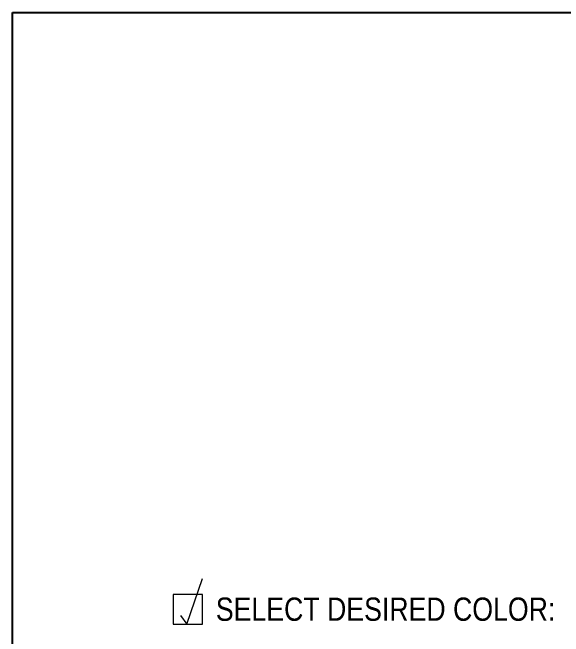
# Model space of a CAD drawing. Header units: inches. Extents: x 0 to 216, y -5 to 280.
# Drawn here: x 0 to 56.2, y 216.3 to 280 of the extents above; entities that cross this region are included whole.
import ezdxf

# ---------------------------------------------------------------- set-up
doc = ezdxf.new("R2010")
doc.units = ezdxf.units.IN
doc.header["$LTSCALE"] = 10
doc.header["$MEASUREMENT"] = 0
doc.layers.get('0').update_dxf_attribs({"linetype": 'CONTINUOUS'})
for name, color, linetype, lineweight in [('CADdetails-1-ANNO', 41, 'CONTINUOUS', 5), ('CADdetails-3-FINE', 11, 'CONTINUOUS', 5), ('CADdetails-4-LIGHT', 3, 'CONTINUOUS', 9)]:
    doc.layers.add(name, color=color, linetype=linetype, lineweight=lineweight)
doc.layers.add('Company LOGO$0$CADdetails-9-TITLEBLOCK', color=7, linetype='CONTINUOUS')
doc.styles.add('CADdetails-NOTES', font='ARIALN.TTF', dxfattribs={"height": 2.38})

# ---------------------------------------------------------------- blocks, each defined once
blk = doc.blocks.new('Company LOGO')
at = {"layer": 'Company LOGO$0$CADdetails-9-TITLEBLOCK'}
for p, q in [((0, 0), (0, 280)), ((0, 280), (216, 280))]:
    blk.add_line(p, q, dxfattribs=at)

msp = doc.modelspace()

# ---------------------------------------------------------------- linework, layer by layer
at = {"layer": 'CADdetails-3-FINE'}
msp.add_lwpolyline([(16.369, 217.619), (19.369, 217.619), (19.369, 220.619), (16.369, 220.619)], close=True, dxfattribs=at)
at = {"layer": 'CADdetails-4-LIGHT'}
msp.add_lwpolyline([(17.134, 218.491), (17.789, 217.619), (19.373, 222.253)], dxfattribs=at)

# ---------------------------------------------------------------- block references
msp.add_blockref('Company LOGO', (0, 0))

# ---------------------------------------------------------------- texts
at = {"layer": 'CADdetails-1-ANNO', "insert": (20.732, 219.119), "char_height": 2.375, "width": 36.29341, "attachment_point": 4, "style": 'CADdetails-NOTES'}
msp.add_mtext('SELECT DESIRED COLOR:', dxfattribs=at)

doc.saveas('drawing.dxf')
